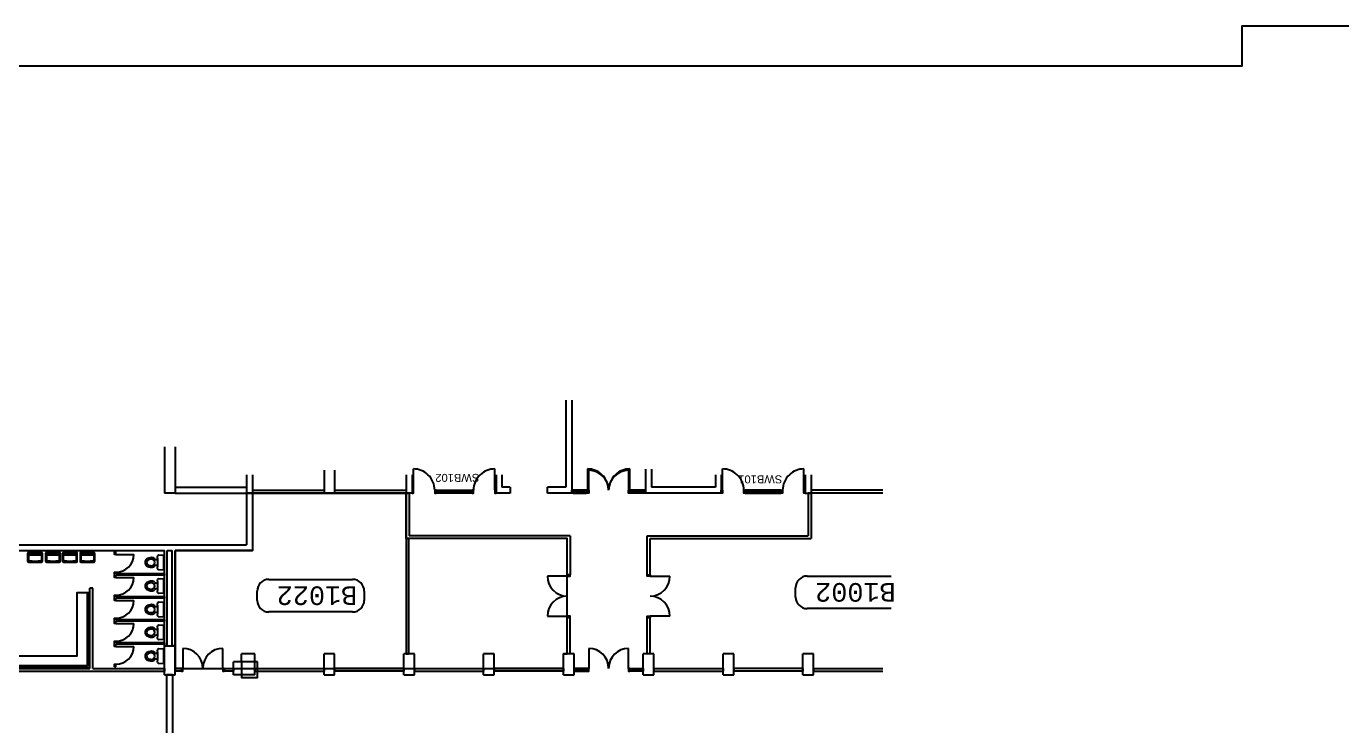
# Model space of a CAD drawing. Header units: millimetres. Extents: x -242071 to 82444, y -53139 to 112036.
# Drawn here: x -24434 to 25009, y 85729 to 112036 of the extents above; entities that cross this region are included whole.
import ezdxf

# ---------------------------------------------------------------- set-up
doc = ezdxf.new("R2010")
doc.units = ezdxf.units.MM
for name, color, linetype in [('Basement 1 - Doors Windows and Openings', 7, 'Continuous'), ('Basement 1 - General', 7, 'Continuous'), ('Basement 1 - Sections', 7, 'Continuous'), ('Basement 1 - Spaces and Zones', 7, 'Continuous'), ('Basement 1 - Structural Members', 7, 'Continuous'), ('Basement 1 - Walls', 7, 'Continuous'), ('Basement 2 - Doors Windows and Openings', 7, 'Continuous'), ('Basement 2 - Spaces and Zones', 7, 'Continuous'), ('Basement 2 - Structural Members', 7, 'Continuous')]:
    doc.layers.add(name, color=color, linetype=linetype)
doc.styles.add('arial', font='arial.ttf')
doc.styles.add('MONOTXT', font='monotxt.shx')

msp = doc.modelspace()

# ---------------------------------------------------------------- linework, layer by layer
at = {"layer": 'Basement 1 - Doors Windows and Openings', "color": 1, "linetype": 'Continuous', "lineweight": -3}
for p, q in [((-3294.4, 94586.3, 2700), (-3294.4, 95336.3, 2700)), ((-1794.4, 95336.3, 2700), (-1794.4, 94586.3, 2700)), ((-21064.7, 92171, 2700), (-20394.7, 92171, 2700)), ((-21064.7, 91305.3, 2700), (-20394.7, 91305.3, 2700)), ((-4099.4, 91351.3, 2700), (-4849.4, 91351.3, 2700)), ((-989.4, 91351.3, 2700), (-239.4, 91351.3, 2700)), ((-21064.7, 90439.6, 2700), (-20394.7, 90439.6, 2700)), ((-21064.7, 89573.9, 2700), (-20394.7, 89573.9, 2700)), ((-4849.4, 89851.3, 2700), (-4099.4, 89851.3, 2700)), ((-239.4, 89851.3, 2700), (-989.4, 89851.3, 2700)), ((-21064.7, 88708.2, 2700), (-20394.7, 88708.2, 2700)), ((-18550.2, 88636.3, 2700), (-18550.2, 87886.3, 2700)), ((-17050.2, 87886.3, 2700), (-17050.2, 88636.3, 2700)), ((-3294.4, 88636.3, 2700), (-3294.4, 87886.3, 2700)), ((-1794.4, 87886.3, 2700), (-1794.4, 88636.3, 2700)), ((-3794.4, 87776.3, 2700), (-3794.4, 87886.3, 2700)), ((-3344.4, 87831.3, 2700), (-3794.4, 87831.3, 2700)), ((-1294.4, 87831.3, 2700), (-1744.4, 87831.3, 2700)), ((-1294.4, 87886.3, 2700), (-1294.4, 87776.3, 2700))]:
    msp.add_line(p, q, dxfattribs=at)
at = {"layer": 'Basement 1 - Doors Windows and Openings', "color": 1, "linetype": 'Continuous', "lineweight": -3, "elevation": 2700}
for points in [[(-3294.4, 94586.3), (-3294.4, 94476.3), (-3344.4, 94476.3), (-3344.4, 94586.3), (-3294.4, 94586.3)], [(-1744.4, 94586.3), (-1744.4, 94476.3), (-1794.4, 94476.3), (-1794.4, 94586.3), (-1744.4, 94586.3)], [(-21064.7, 92171), (-21114.7, 92171), (-21114.7, 92196), (-21064.7, 92196), (-21064.7, 92171)], [(-21064.7, 91476), (-21114.7, 91476), (-21114.7, 91501), (-21064.7, 91501), (-21064.7, 91476)], [(-21064.7, 91305.3), (-21114.7, 91305.3), (-21114.7, 91330.3), (-21064.7, 91330.3), (-21064.7, 91305.3)], [(-4099.4, 91351.3), (-3989.4, 91351.3), (-3989.4, 91401.3), (-4099.4, 91401.3), (-4099.4, 91351.3)], [(-989.4, 91351.3), (-1099.4, 91351.3), (-1099.4, 91401.3), (-989.4, 91401.3), (-989.4, 91351.3)], [(-21064.7, 90610.3), (-21114.7, 90610.3), (-21114.7, 90635.3), (-21064.7, 90635.3), (-21064.7, 90610.3)], [(-21064.7, 90439.6), (-21114.7, 90439.6), (-21114.7, 90464.6), (-21064.7, 90464.6), (-21064.7, 90439.6)], [(-21064.7, 89744.6), (-21114.7, 89744.6), (-21114.7, 89769.6), (-21064.7, 89769.6), (-21064.7, 89744.6)], [(-21064.7, 89573.9), (-21114.7, 89573.9), (-21114.7, 89598.9), (-21064.7, 89598.9), (-21064.7, 89573.9)], [(-4099.4, 89801.3), (-3989.4, 89801.3), (-3989.4, 89851.3), (-4099.4, 89851.3), (-4099.4, 89801.3)], [(-989.4, 89801.3), (-1099.4, 89801.3), (-1099.4, 89851.3), (-989.4, 89851.3), (-989.4, 89801.3)], [(-21064.7, 88878.9), (-21114.7, 88878.9), (-21114.7, 88903.9), (-21064.7, 88903.9), (-21064.7, 88878.9)], [(-21064.7, 88708.2), (-21114.7, 88708.2), (-21114.7, 88733.2), (-21064.7, 88733.2), (-21064.7, 88708.2)], [(-21064.7, 88013.2), (-21114.7, 88013.2), (-21114.7, 88038.2), (-21064.7, 88038.2), (-21064.7, 88013.2)], [(-18600.2, 87886.3), (-18600.2, 87776.3), (-18550.2, 87776.3), (-18550.2, 87886.3), (-18600.2, 87886.3)], [(-17050.2, 87886.3), (-17050.2, 87776.3), (-17000.2, 87776.3), (-17000.2, 87886.3), (-17050.2, 87886.3)], [(-3344.4, 87886.3), (-3844.4, 87886.3), (-3844.4, 87776.3), (-3344.4, 87776.3)], [(-3344.4, 87886.3), (-3344.4, 87776.3), (-3294.4, 87776.3), (-3294.4, 87886.3), (-3344.4, 87886.3)], [(-1794.4, 87886.3), (-1794.4, 87776.3), (-1744.4, 87776.3), (-1744.4, 87886.3), (-1794.4, 87886.3)], [(-1744.4, 87886.3), (-1244.4, 87886.3), (-1244.4, 87776.3), (-1744.4, 87776.3)]]:
    msp.add_lwpolyline(points, dxfattribs=at)
at = {"layer": 'Basement 1 - Doors Windows and Openings', "color": 1, "linetype": 'Continuous', "lineweight": -3}
for centre, radius, start, end in [((-3294.4, 94586.3, 2700), 750, 0, 90), ((-1794.4, 94586.3, 2700), 750, 90, 180), ((-21064.7, 92171, 2700), 670, 270, 0), ((-21064.7, 91305.3, 2700), 670, 270, 0), ((-4099.4, 91351.3, 2700), 750, 180, 270), ((-989.4, 91351.3, 2700), 750, 270, 0), ((-4099.4, 89851.3, 2700), 750, 90, 180), ((-989.4, 89851.3, 2700), 750, 0, 90), ((-21064.7, 90439.6, 2700), 670, 270, 0), ((-21064.7, 89573.9, 2700), 670, 270, 0), ((-21064.7, 88708.2, 2700), 670, 270, 0), ((-18550.2, 87886.3, 2700), 750, 0, 90), ((-17050.2, 87886.3, 2700), 750, 90, 180), ((-3294.4, 87886.3, 2700), 750, 0, 90), ((-1794.4, 87886.3, 2700), 750, 90, 180)]:
    msp.add_arc(centre, radius, start, end, dxfattribs=at)
at = {"layer": 'Basement 1 - General', "color": 8, "linetype": 'Continuous'}
for p, q in [((-15319.4, 91231.6, 2700), (-12169.4, 91231.6, 2700)), ((4919.6, 91357.2, 2700), (8069.6, 91357.2, 2700)), ((-15756.9, 90444.1, 2700), (-15756.9, 90794.1, 2700)), ((-11731.9, 90794.1, 2700), (-11731.9, 90444.1, 2700)), ((4482.1, 90569.7, 2700), (4482.1, 90919.7, 2700)), ((-12169.4, 90006.6, 2700), (-15319.4, 90006.6, 2700)), ((8069.6, 90132.2, 2700), (4919.6, 90132.2, 2700))]:
    msp.add_line(p, q, dxfattribs=at)
for centre, start, end in [((-15319.4, 90794.1, 2700), 90, 180), ((-12169.4, 90794.1, 2700), 360, 90), ((4919.6, 90919.7, 2700), 90, 180), ((4919.6, 90569.7, 2700), 180, 270), ((-15319.4, 90444.1, 2700), 180, 270), ((-12169.4, 90444.1, 2700), 270, 0)]:
    msp.add_arc(centre, 437.5, start, end, dxfattribs=at)
at = {"layer": 'Basement 1 - Sections', "color": 1, "linetype": 'Continuous'}
for p, q in [((-24383.5, 92206.7, 2700), (-24383.5, 91919.3, 2700)), ((-24383.5, 92190.3, 2700), (-23823.5, 92190.3, 2700)), ((-23823.5, 92140.9, 2700), (-24383.5, 92140.9, 2700)), ((-23856.5, 92239.7, 2700), (-24350.6, 92239.7, 2700)), ((-24350.6, 92140.9, 2700), (-24350.6, 91972.6, 2700)), ((-23856.5, 91972.6, 2700), (-23856.5, 92140.9, 2700)), ((-23823.5, 91919.3, 2700), (-23823.5, 92206.7, 2700)), ((-23710.4, 92206.7, 2700), (-23710.4, 91919.3, 2700)), ((-23710.4, 92190.3, 2700), (-23150.4, 92190.3, 2700)), ((-23150.4, 92140.9, 2700), (-23710.4, 92140.9, 2700)), ((-23183.4, 92239.7, 2700), (-23677.5, 92239.7, 2700)), ((-23677.5, 92140.9, 2700), (-23677.5, 91972.6, 2700)), ((-23183.4, 91972.6, 2700), (-23183.4, 92140.9, 2700)), ((-23150.4, 91919.3, 2700), (-23150.4, 92206.7, 2700)), ((-23076.7, 92206.7, 2700), (-23076.7, 91919.3, 2700)), ((-23076.7, 92190.3, 2700), (-22516.7, 92190.3, 2700)), ((-22516.7, 92140.9, 2700), (-23076.7, 92140.9, 2700)), ((-22549.6, 92239.7, 2700), (-23043.7, 92239.7, 2700)), ((-23043.7, 92140.9, 2700), (-23043.7, 91972.6, 2700)), ((-22549.6, 91972.6, 2700), (-22549.6, 92140.9, 2700)), ((-22516.7, 91919.3, 2700), (-22516.7, 92206.7, 2700)), ((-22415.4, 92206.7, 2700), (-22415.4, 91919.3, 2700)), ((-22415.4, 92190.3, 2700), (-21855.4, 92190.3, 2700)), ((-21855.4, 92140.9, 2700), (-22415.4, 92140.9, 2700)), ((-21888.3, 92239.7, 2700), (-22382.4, 92239.7, 2700)), ((-22382.4, 92140.9, 2700), (-22382.4, 91972.6, 2700)), ((-21888.3, 91972.6, 2700), (-21888.3, 92140.9, 2700)), ((-21855.4, 91919.3, 2700), (-21855.4, 92206.7, 2700)), ((-19495.1, 91979, 2700), (-19546, 91979, 2700)), ((-24350.6, 91886.3, 2700), (-23856.5, 91886.3, 2700)), ((-23677.5, 91886.3, 2700), (-23183.4, 91886.3, 2700)), ((-23043.7, 91886.3, 2700), (-22549.6, 91886.3, 2700)), ((-22382.4, 91886.3, 2700), (-21888.3, 91886.3, 2700)), ((-19495.1, 91759, 2700), (-19546, 91759, 2700)), ((-19272.6, 91584, 2700), (-19466.1, 91596.4, 2700)), ((-19495.1, 91092.8, 2700), (-19546, 91092.8, 2700)), ((-19495.1, 90872.8, 2700), (-19546, 90872.8, 2700)), ((-19272.6, 90697.8, 2700), (-19466.1, 90710.1, 2700)), ((-19495.1, 90212.1, 2700), (-19546, 90212.1, 2700)), ((-19495.1, 89992.1, 2700), (-19546, 89992.1, 2700)), ((-19272.6, 89817.1, 2700), (-19466.1, 89829.4, 2700)), ((-19495.1, 89353.7, 2700), (-19546, 89353.7, 2700)), ((-19495.1, 89133.7, 2700), (-19546, 89133.7, 2700)), ((-19272.6, 88958.7, 2700), (-19466.1, 88971.1, 2700)), ((-19495.1, 88456.3, 2700), (-19546, 88456.3, 2700)), ((-19495.1, 88236.3, 2700), (-19546, 88236.3, 2700)), ((-19272.6, 88061.3, 2700), (-19466.1, 88073.7, 2700))]:
    msp.add_line(p, q, dxfattribs=at)
at = {"layer": 'Basement 1 - Sections', "color": 1, "linetype": 'Continuous', "elevation": 2700}
for points in [[(-19466.1, 92141.7), (-19272.6, 92154), (-19272.6, 91584)], [(-19466.1, 91255.4), (-19272.6, 91267.8), (-19272.6, 90697.8)], [(-22069.4, 90741.9), (-22069.4, 87911.3), (-24819.4, 87911.3), (-24819.4, 88361.3), (-22519.4, 88361.3), (-22519.4, 90741.9), (-22069.4, 90741.9)], [(-22144.4, 90741.9), (-22144.4, 87986.3), (-24819.4, 87986.3)], [(-19466.1, 90374.7), (-19272.6, 90387.1), (-19272.6, 89817.1)], [(-19466.1, 89516.3), (-19272.6, 89528.7), (-19272.6, 88958.7)], [(-19466.1, 88619), (-19272.6, 88631.3), (-19272.6, 88061.3)]]:
    msp.add_lwpolyline(points, dxfattribs=at)
at = {"layer": 'Basement 1 - Sections', "color": 1, "linetype": 'Continuous'}
for centre, radius, start, end in [((-24350.6, 92206.7, 2700), 32.9, 90, 180), ((-24317.6, 91972.6, 2700), 32.9, 180, 259.1589), ((-24103.5, 92080.5, 2700), 159.2, 43.60361, 136.3967), ((-23889.4, 91972.6, 2700), 32.9, 280.8411, 0), ((-23856.5, 92206.7, 2700), 32.9, 0, 90), ((-23677.5, 92206.7, 2700), 32.9, 90, 180), ((-23644.5, 91972.6, 2700), 32.9, 180, 259.1589), ((-23430.4, 92080.5, 2700), 159.2, 43.6033, 136.3967), ((-23216.3, 91972.6, 2700), 32.9, 280.8411, 0), ((-23183.4, 92206.7, 2700), 32.9, 0, 90), ((-23043.7, 92206.7, 2700), 32.9, 90, 180), ((-23010.8, 91972.6, 2700), 32.9, 180, 259.1589), ((-22796.7, 92080.5, 2700), 159.2, 43.6033, 136.3967), ((-22582.6, 91972.6, 2700), 32.9, 280.8411, 0), ((-22549.6, 92206.7, 2700), 32.9, 0, 90), ((-22382.4, 92206.7, 2700), 32.9, 90, 180), ((-22349.5, 91972.6, 2700), 32.9, 180, 259.1589), ((-22135.4, 92080.5, 2700), 159.2, 43.6033, 136.3967), ((-21921.3, 91972.6, 2700), 32.9, 280.8411, 0), ((-21888.3, 92206.7, 2700), 32.9, 0, 90), ((-19821.3, 91869, 2700), 151.3, 126.62606, 180), ((-19727.1, 91742.3, 2700), 309.2, 90, 126.62694), ((-19727.1, 91732.3, 2700), 257.7, 90, 123.3291), ((-19727.1, 91869, 2700), 182.5, 46.36972, 90), ((-19727.1, 91869, 2700), 121, 270, 90), ((-19546, 92059, 2700), 80, 226.37252, 270), ((-19463.5, 92101.7, 2700), 40, 93.65311, 185.38629), ((-21930.1, 91869, 2700), 2437.5, 354.6099, 5.39022), ((-24350.6, 91919.3, 2700), 32.9, 180, 270), ((-24103.5, 93090.6, 2700), 1171.3, 259.15818, 280.84194), ((-23856.5, 91919.3, 2700), 32.9, 270, 0), ((-23677.5, 91919.3, 2700), 32.9, 180, 270), ((-23430.4, 93090.6, 2700), 1171.3, 259.15818, 280.84194), ((-23183.4, 91919.3, 2700), 32.9, 270, 0), ((-23043.7, 91919.3, 2700), 32.9, 180, 270), ((-22796.7, 93090.6, 2700), 1171.3, 259.15818, 280.84194), ((-22549.6, 91919.3, 2700), 32.9, 270, 0), ((-22382.4, 91919.3, 2700), 32.9, 180, 270), ((-22135.4, 93090.6, 2700), 1171.3, 259.15818, 280.84194), ((-21888.3, 91919.3, 2700), 32.9, 270, 0), ((-19821.3, 91869, 2700), 151.3, 180, 233.37283), ((-19727.1, 91995.7, 2700), 309.2, 233.37333, 270), ((-19817, 91869, 2700), 94.1, 123.32721, 180), ((-19817, 91869, 2700), 94.1, 180, 236.67034), ((-19727.1, 92005.7, 2700), 257.7, 236.6706, 270), ((-19727.1, 91869, 2700), 182.5, 270, 313.63028), ((-19546, 91679, 2700), 80, 90, 133.62869), ((-19463.5, 91636.3, 2700), 40, 174.60675, 266.34644), ((-19821.3, 90982.8, 2700), 151.3, 126.62717, 180), ((-19821.3, 90982.8, 2700), 151.3, 180, 233.37283), ((-19727.1, 90856.1, 2700), 309.2, 90, 126.62667), ((-19817, 90982.8, 2700), 94.1, 123.32966, 180), ((-19817, 90982.8, 2700), 94.1, 180, 236.67197), ((-19727.1, 90846, 2700), 257.7, 90, 123.3294), ((-19727.1, 90982.8, 2700), 182.5, 46.36972, 90), ((-19727.1, 90982.8, 2700), 121, 270, 90), ((-19546, 91172.8, 2700), 80, 226.37131, 270), ((-19463.5, 91215.5, 2700), 40, 93.65356, 185.39325), ((-21930.1, 90982.8, 2700), 2437.5, 354.60978, 5.3901), ((-19727.1, 91109.4, 2700), 309.2, 233.37333, 270), ((-19727.1, 91119.5, 2700), 257.7, 236.6706, 270), ((-19727.1, 90982.8, 2700), 182.5, 270, 313.63028), ((-19546, 90792.8, 2700), 80, 90, 133.62869), ((-19463.5, 90750, 2700), 40, 174.61371, 266.34689), ((-19821.3, 90102.1, 2700), 151.3, 126.62606, 180), ((-19821.3, 90102.1, 2700), 151.3, 180, 233.37283), ((-19727.1, 89975.4, 2700), 309.2, 90, 126.62667), ((-19817, 90102.1, 2700), 94.1, 123.32803, 180), ((-19817, 90102.1, 2700), 94.1, 180, 236.67034), ((-19727.1, 89965.4, 2700), 257.7, 90, 123.3294), ((-19727.1, 90238.8, 2700), 257.7, 236.6706, 270), ((-19727.1, 90102.1, 2700), 182.5, 46.36972, 90), ((-19727.1, 90102.1, 2700), 121, 270, 90), ((-19546, 90292.1, 2700), 80, 226.37131, 270), ((-19546, 89912.1, 2700), 80, 90, 133.62869), ((-19463.5, 90334.8, 2700), 40, 93.65311, 185.38629), ((-21930.1, 90102.1, 2700), 2437.5, 354.6099, 5.39022), ((-19727.1, 90228.8, 2700), 309.2, 233.37333, 270), ((-19727.1, 90102.1, 2700), 182.5, 270, 313.63028), ((-19463.5, 89869.4, 2700), 40, 174.60675, 266.34644), ((-19463.5, 89476.4, 2700), 40, 93.65356, 185.39325), ((-19821.3, 89243.7, 2700), 151.3, 126.62717, 180), ((-19821.3, 89243.7, 2700), 151.3, 180, 233.37283), ((-19727.1, 89117, 2700), 309.2, 90, 126.62667), ((-19727.1, 89370.4, 2700), 309.2, 233.37333, 270), ((-19817, 89243.7, 2700), 94.1, 123.32966, 180), ((-19817, 89243.7, 2700), 94.1, 180, 236.67197), ((-19727.1, 89107, 2700), 257.7, 90, 123.3294), ((-19727.1, 89380.4, 2700), 257.7, 236.6706, 270), ((-19727.1, 89243.7, 2700), 182.5, 46.36972, 90), ((-19727.1, 89243.7, 2700), 121, 270, 90), ((-19727.1, 89243.7, 2700), 182.5, 270, 313.63028), ((-19546, 89433.7, 2700), 80, 226.37131, 270), ((-19546, 89053.7, 2700), 80, 90, 133.62869), ((-19463.5, 89011, 2700), 40, 174.61371, 266.34689), ((-21930.1, 89243.7, 2700), 2437.5, 354.60978, 5.3901), ((-19727.1, 88219.6, 2700), 309.2, 90, 126.62667), ((-19727.1, 88346.3, 2700), 182.5, 46.36972, 90), ((-19463.5, 88579, 2700), 40, 93.65356, 185.39325), ((-21930.1, 88346.3, 2700), 2437.5, 354.60978, 5.3901), ((-19821.3, 88346.3, 2700), 151.3, 126.62717, 180), ((-19821.3, 88346.3, 2700), 151.3, 180, 233.37283), ((-19727.1, 88473, 2700), 309.2, 233.37333, 270), ((-19817, 88346.3, 2700), 94.1, 123.32966, 180), ((-19817, 88346.3, 2700), 94.1, 180, 236.67197), ((-19727.1, 88209.6, 2700), 257.7, 90, 123.3294), ((-19727.1, 88483, 2700), 257.7, 236.6706, 270), ((-19727.1, 88346.3, 2700), 121, 270, 90), ((-19727.1, 88346.3, 2700), 182.5, 270, 313.63028), ((-19546, 88536.3, 2700), 80, 226.37131, 270), ((-19546, 88156.3, 2700), 80, 90, 133.62869), ((-19463.5, 88113.6, 2700), 40, 174.61371, 266.34689)]:
    msp.add_arc(centre, radius, start, end, dxfattribs=at)
at = {"layer": 'Basement 1 - Spaces and Zones', "color": 10, "linetype": 'Continuous', "elevation": 2700}
msp.add_lwpolyline([(-18844.4, 92316.3), (-18844.4, 87886.3), (-4244.4, 87886.3), (-4244.4, 88436.3), (-4099.4, 88436.3), (-4099.4, 92766.3), (-10154.4, 92766.3), (-10154.4, 94476.3), (-15934.4, 94476.3), (-15934.4, 92316.3), (-18844.4, 92316.3)], close=True, dxfattribs=at)
at = {"layer": 'Basement 1 - Structural Members', "color": 4, "linetype": 'Continuous'}
for p, q in [((-4154.4, 97976.3, 2700), (-4154.4, 94696.3, 2700)), ((-3934.4, 97976.3, 2700), (-3934.4, 94476.3, 2700)), ((-19244.4, 96213.6, 2700), (-19244.4, 94476.3, 2700)), ((-18844.4, 96213.6, 2700), (-18844.4, 94476.3, 2700)), ((-13244.4, 95336.3, 2700), (-13244.4, 94476.3, 2700)), ((-12844.4, 95336.3, 2700), (-12844.4, 94476.3, 2700)), ((-1154.4, 95376.3, 2700), (-1154.4, 94476.3, 2700)), ((-934.4, 95376.3, 2700), (-934.4, 94696.3, 2700)), ((-18844.4, 94476.3, 2700), (-19244.4, 94476.3, 2700)), ((-15934.4, 94476.3, 2700), (-16154.4, 94476.3, 2700)), ((-13244.4, 94476.3, 2700), (-12844.4, 94476.3, 2700)), ((-9934.4, 94476.3, 2700), (-10154.4, 94476.3, 2700)), ((-6244.4, 94476.3, 2700), (-6774.4, 94476.3, 2700)), ((-6244.4, 94696.3, 2700), (-6554.4, 94696.3, 2700)), ((-6244.4, 94696.3, 2700), (-6244.4, 94476.3, 2700)), ((-4844.4, 94476.3, 2700), (-4844.4, 94696.3, 2700)), ((-4154.4, 94696.3, 2700), (-4844.4, 94696.3, 2700)), ((-3934.4, 94476.3, 2700), (-4844.4, 94476.3, 2700)), ((1685.6, 94476.3, 2700), (-1154.4, 94476.3, 2700)), ((1465.6, 94696.3, 2700), (-934.4, 94696.3, 2700)), ((4845.6, 94476.3, 2700), (5065.6, 94476.3, 2700)), ((-19244.4, 88736.3, 2700), (-18844.4, 88736.3, 2700)), ((-19244.4, 87636.3, 2700), (-19244.4, 88736.3, 2700)), ((-18844.4, 87636.3, 2700), (-18844.4, 88736.3, 2700)), ((-16344.4, 88136.3, 2700), (-16644.4, 88136.3, 2700)), ((-16644.4, 87636.3, 2700), (-16644.4, 88136.3, 2700)), ((-16344.4, 88136.3, 2700), (-16344.4, 88436.3, 2700)), ((-15844.4, 88436.3, 2700), (-16344.4, 88436.3, 2700)), ((-15844.4, 87636.3, 2700), (-15844.4, 88436.3, 2700)), ((-12844.4, 88436.3, 2700), (-13244.4, 88436.3, 2700)), ((-13244.4, 87636.3, 2700), (-13244.4, 88436.3, 2700)), ((-12844.4, 87636.3, 2700), (-12844.4, 88436.3, 2700)), ((-10244.4, 87636.3, 2700), (-10244.4, 88436.3, 2700)), ((-9844.4, 88436.3, 2700), (-10244.4, 88436.3, 2700)), ((-9844.4, 87636.3, 2700), (-9844.4, 88436.3, 2700)), ((-7244.4, 87636.3, 2700), (-7244.4, 88436.3, 2700)), ((-6844.4, 88436.3, 2700), (-7244.4, 88436.3, 2700)), ((-6844.4, 87636.3, 2700), (-6844.4, 88436.3, 2700)), ((-3844.4, 88436.3, 2700), (-4244.4, 88436.3, 2700)), ((-4244.4, 87636.3, 2700), (-4244.4, 88436.3, 2700)), ((-3844.4, 87636.3, 2700), (-3844.4, 88436.3, 2700)), ((-1244.4, 87636.3, 2700), (-1244.4, 88436.3, 2700)), ((-844.4, 88436.3, 2700), (-1244.4, 88436.3, 2700)), ((-844.4, 87636.3, 2700), (-844.4, 88436.3, 2700)), ((2155.6, 88436.3, 2700), (1755.6, 88436.3, 2700)), ((1755.6, 87636.3, 2700), (1755.6, 88436.3, 2700)), ((2155.6, 87636.3, 2700), (2155.6, 88436.3, 2700)), ((5155.6, 88436.3, 2700), (4755.6, 88436.3, 2700)), ((4755.6, 87636.3, 2700), (4755.6, 88436.3, 2700)), ((5155.6, 87636.3, 2700), (5155.6, 88436.3, 2700)), ((-19244.4, 87636.3, 2700), (-18844.4, 87636.3, 2700)), ((-15844.4, 87636.3, 2700), (-16644.4, 87636.3, 2700)), ((-13244.4, 87636.3, 2700), (-12844.4, 87636.3, 2700)), ((-10244.4, 87636.3, 2700), (-9844.4, 87636.3, 2700)), ((-7244.4, 87636.3, 2700), (-6844.4, 87636.3, 2700)), ((-4244.4, 87636.3, 2700), (-3844.4, 87636.3, 2700)), ((-1244.4, 87636.3, 2700), (-844.4, 87636.3, 2700)), ((1755.6, 87636.3, 2700), (2155.6, 87636.3, 2700)), ((4755.6, 87636.3, 2700), (5155.6, 87636.3, 2700))]:
    msp.add_line(p, q, dxfattribs=at)
at = {"layer": 'Basement 1 - Walls', "color": 3, "linetype": 'Continuous'}
for p, q in [((-18844.4, 94696.3), (-16154.4, 94696.3)), ((-18844.4, 94696.3), (-18844.4, 94476.3)), ((-18844.4, 94476.3), (-16154.4, 94476.3)), ((-16154.4, 94696.3), (-16154.4, 92536.3)), ((-16154.4, 94476.3), (-13244.4, 94476.3)), ((-15934.4, 94586.3), (-13244.4, 94586.3)), ((-15934.4, 94586.3), (-15934.4, 92316.3)), ((-13244.4, 94586.3), (-13244.4, 94476.3)), ((-12844.4, 94586.3), (-10154.4, 94586.3)), ((-12844.4, 94586.3), (-12844.4, 94476.3)), ((-12844.4, 94476.3), (-10044.4, 94476.3)), ((-10154.4, 94586.3), (-10154.4, 92766.3)), ((-10044.4, 94476.3), (-10044.4, 92876.3)), ((-3344.4, 94586.3), (-3934.4, 94586.3)), ((-3934.4, 94586.3), (-3934.4, 94476.3)), ((-3344.4, 94476.3), (-3934.4, 94476.3)), ((-3344.4, 94586.3), (-3344.4, 94476.3)), ((-1744.4, 94586.3), (-1744.4, 94476.3)), ((-1154.4, 94586.3), (-1744.4, 94586.3)), ((-1154.4, 94476.3), (-1744.4, 94476.3)), ((-1154.4, 94586.3), (-1154.4, 94476.3)), ((4955.6, 94476.3), (4955.6, 92876.3)), ((6143.3, 94476.3), (4955.6, 94476.3)), ((5065.6, 94586.3), (5065.6, 92766.3)), ((6143.3, 94586.3), (5065.6, 94586.3)), ((7755.6, 94586.3), (6143.3, 94586.3)), ((7755.6, 94476.3), (6143.3, 94476.3)), ((-26044.4, 92536.3), (-16154.4, 92536.3)), ((-4099.4, 92766.3), (-10154.4, 92766.3)), ((-10154.4, 92766.3), (-10064.4, 92766.3)), ((-10154.4, 92766.3), (-10154.4, 88436.3)), ((-10064.4, 92766.3), (-10064.4, 88436.3)), ((-3989.4, 92876.3), (-10044.4, 92876.3)), ((-4099.4, 91401.3), (-4099.4, 92766.3)), ((-3989.4, 92876.3), (-3989.4, 91401.3)), ((-1099.4, 92876.3), (4955.6, 92876.3)), ((-1099.4, 91401.3), (-1099.4, 92876.3)), ((-989.4, 92766.3), (5065.6, 92766.3)), ((-989.4, 91401.3), (-989.4, 92766.3)), ((-26044.4, 92316.3), (-19244.4, 92316.3)), ((-21114.7, 92196), (-21114.7, 92316.3)), ((-21114.7, 92316.3), (-21064.7, 92316.3)), ((-21114.7, 92196), (-21114.7, 92306.1)), ((-21114.7, 92196), (-21064.7, 92196)), ((-21064.7, 92196), (-21064.7, 92316.3)), ((-21064.7, 92196), (-21064.7, 92256.1)), ((-19244.4, 88736.3), (-19244.4, 92316.3)), ((-19134.4, 88736.3), (-19134.4, 92316.3)), ((-19134.4, 92316.3), (-18954.4, 92316.3)), ((-18954.4, 88736.3), (-18954.4, 92316.3)), ((-18844.4, 92316.3), (-15934.4, 92316.3)), ((-18844.4, 88736.3), (-18844.4, 92316.3)), ((-21114.7, 91330.3), (-21114.7, 91476)), ((-21064.7, 91476), (-21114.7, 91476)), ((-21064.7, 91440.4), (-21064.7, 91476)), ((-21114.7, 91330.3), (-21114.7, 91440.4)), ((-21114.7, 91330.3), (-21064.7, 91330.3)), ((-19244.4, 91440.4), (-21064.7, 91440.4)), ((-21064.7, 91330.3), (-21064.7, 91390.4)), ((-21064.7, 91330.3), (-21064.7, 91390.4)), ((-19244.4, 91390.4), (-21064.7, 91390.4)), ((-19244.4, 91440.4), (-19244.4, 91390.4)), ((-3989.4, 91401.3), (-4099.4, 91401.3)), ((-1099.4, 91401.3), (-989.4, 91401.3)), ((-22044.4, 87886.3), (-22044.4, 90906.9)), ((-21934.4, 90906.9), (-22044.4, 90906.9)), ((-21934.4, 87886.3), (-21934.4, 90906.9)), ((-21064.7, 90610.3), (-21114.7, 90610.3)), ((-21114.7, 90464.6), (-21114.7, 90610.3)), ((-21114.7, 90464.6), (-21114.7, 90574.7)), ((-21064.7, 90574.7), (-21064.7, 90610.3)), ((-19244.4, 90574.7), (-21064.7, 90574.7)), ((-21064.7, 90464.6), (-21064.7, 90524.7)), ((-21064.7, 90464.6), (-21064.7, 90524.7)), ((-19244.4, 90524.7), (-21064.7, 90524.7)), ((-19244.4, 90574.7), (-19244.4, 90524.7)), ((-21114.7, 90464.6), (-21064.7, 90464.6)), ((-21114.7, 89598.9), (-21114.7, 89744.6)), ((-21064.7, 89744.6), (-21114.7, 89744.6)), ((-21114.7, 89598.9), (-21114.7, 89709.1)), ((-21114.7, 89598.9), (-21064.7, 89598.9)), ((-21064.7, 89709.1), (-21064.7, 89744.6)), ((-19244.4, 89709.1), (-21064.7, 89709.1)), ((-19244.4, 89659.1), (-21064.7, 89659.1)), ((-21064.7, 89598.9), (-21064.7, 89659.1)), ((-21064.7, 89598.9), (-21064.7, 89659.1)), ((-19244.4, 89709.1), (-19244.4, 89659.1)), ((-4099.4, 88436.3), (-4099.4, 89801.3)), ((-3989.4, 89801.3), (-4099.4, 89801.3)), ((-3989.4, 88436.3), (-3989.4, 89801.3)), ((-1099.4, 88436.3), (-1099.4, 89801.3)), ((-1099.4, 89801.3), (-989.4, 89801.3)), ((-989.4, 88436.3), (-989.4, 89801.3)), ((-21064.7, 88878.9), (-21114.7, 88878.9)), ((-21114.7, 88733.2), (-21114.7, 88878.9)), ((-21114.7, 88733.2), (-21114.7, 88843.4)), ((-21114.7, 88733.2), (-21064.7, 88733.2)), ((-21064.7, 88843.4), (-21064.7, 88878.9)), ((-19244.4, 88843.4), (-21064.7, 88843.4)), ((-21064.7, 88733.2), (-21064.7, 88793.4)), ((-19244.4, 88793.4), (-21064.7, 88793.4)), ((-21064.7, 88733.2), (-21064.7, 88793.4)), ((-19244.4, 88843.4), (-19244.4, 88793.4)), ((-19134.4, 88736.3), (-19244.4, 88736.3)), ((-18844.4, 88736.3), (-18954.4, 88736.3)), ((-21064.7, 88013.2), (-21114.7, 88013.2)), ((-21114.7, 87941.3), (-21114.7, 88013.2)), ((-21064.7, 87941.3), (-21064.7, 88013.2)), ((-10154.4, 88436.3), (-10064.4, 88436.3)), ((-3989.4, 88436.3), (-4099.4, 88436.3)), ((-989.4, 88436.3), (-1099.4, 88436.3)), ((-24844.4, 87886.3), (-22044.4, 87886.3)), ((-24844.4, 87776.3), (-19244.4, 87776.3)), ((-21934.4, 87886.3), (-19244.4, 87886.3)), ((-21064.7, 87941.3), (-21114.7, 87941.3)), ((-19244.4, 87886.3), (-19244.4, 87776.3)), ((-19164.4, 87636.3), (-19164.4, 84671.3)), ((-18934.4, 87636.3), (-19164.4, 87636.3)), ((-18934.4, 87636.3), (-18934.4, 84891.3)), ((-18600.2, 87886.3), (-18844.4, 87886.3)), ((-18844.4, 87886.3), (-18844.4, 87776.3)), ((-18600.2, 87776.3), (-18844.4, 87776.3)), ((-18600.2, 87886.3), (-18600.2, 87776.3)), ((-17000.2, 87886.3), (-17000.2, 87776.3)), ((-17000.2, 87886.3), (-16644.4, 87886.3)), ((-16644.4, 87776.3), (-17000.2, 87776.3)), ((-16644.4, 87886.3), (-16644.4, 87776.3)), ((-15844.4, 87886.3), (-13244.4, 87886.3)), ((-15844.4, 87886.3), (-15844.4, 87776.3)), ((-15844.4, 87776.3), (-13244.4, 87776.3)), ((-13244.4, 87886.3), (-13244.4, 87776.3)), ((-10244.4, 87886.3), (-12844.4, 87886.3)), ((-12844.4, 87886.3), (-12844.4, 87776.3)), ((-10244.4, 87776.3), (-12844.4, 87776.3)), ((-10244.4, 87886.3), (-10244.4, 87776.3)), ((-9844.4, 87886.3), (-7244.4, 87886.3)), ((-9844.4, 87886.3), (-9844.4, 87776.3)), ((-9844.4, 87776.3), (-7244.4, 87776.3)), ((-7244.4, 87886.3), (-7244.4, 87776.3)), ((-4244.4, 87886.3), (-6844.4, 87886.3)), ((-6844.4, 87886.3), (-6844.4, 87776.3)), ((-4244.4, 87776.3), (-6844.4, 87776.3)), ((-4244.4, 87886.3), (-4244.4, 87776.3)), ((-844.4, 87886.3), (1755.6, 87886.3)), ((-844.4, 87886.3), (-844.4, 87776.3)), ((-844.4, 87776.3), (1755.6, 87776.3)), ((1755.6, 87886.3), (1755.6, 87776.3)), ((4755.6, 87886.3), (2155.6, 87886.3)), ((2155.6, 87886.3), (2155.6, 87776.3)), ((4755.6, 87776.3), (2155.6, 87776.3)), ((4755.6, 87886.3), (4755.6, 87776.3)), ((5155.6, 87886.3), (6143.3, 87886.3)), ((5155.6, 87886.3), (5155.6, 87776.3)), ((5155.6, 87776.3), (6143.3, 87776.3)), ((6143.3, 87886.3), (7755.6, 87886.3)), ((6143.3, 87776.3), (7755.6, 87776.3))]:
    msp.add_line(p, q, dxfattribs=at)
at = {"layer": 'Basement 2 - Doors Windows and Openings', "color": 2, "linetype": 'Continuous'}
for p, q in [((-9884.4, 95169.9), (-9884.4, 95386.3)), ((-9884.4, 94586.3), (-9884.4, 95169.9)), ((-6824.4, 95169.9), (-6824.4, 95386.3)), ((-6824.4, 94586.3), (-6824.4, 95169.9)), ((-3344.4, 95386.3), (-3344.4, 95169.9)), ((-3344.4, 95169.9), (-3344.4, 94586.3)), ((-1744.4, 95169.9), (-1744.4, 95386.3)), ((-1744.4, 94586.3), (-1744.4, 95169.9)), ((1735.6, 95169.9), (1735.6, 95386.3)), ((1735.6, 94586.3), (1735.6, 95169.9)), ((4795.6, 95169.9), (4795.6, 95386.3)), ((4795.6, 94586.3), (4795.6, 95169.9)), ((-9034.4, 94586.3), (-7674.4, 94586.3)), ((-7674.4, 94536.3), (-9034.4, 94536.3)), ((-9034.4, 94526.3), (-7674.4, 94526.3)), ((-7674.4, 94476.3), (-9034.4, 94476.3)), ((-7674.4, 94586.3), (-7674.4, 94531.3)), ((-3394.4, 94586.3), (-3884.4, 94586.3)), ((-3394.4, 94536.3), (-3884.4, 94536.3)), ((-3884.4, 94526.3), (-3394.4, 94526.3)), ((-3884.4, 94476.3), (-3394.4, 94476.3)), ((-1694.4, 94586.3), (-1204.4, 94586.3)), ((-1694.4, 94536.3), (-1204.4, 94536.3)), ((-1204.4, 94526.3), (-1694.4, 94526.3)), ((-1204.4, 94476.3), (-1694.4, 94476.3)), ((2585.6, 94586.3), (2585.6, 94531.3)), ((3945.6, 94586.3), (2585.6, 94586.3)), ((2585.6, 94536.3), (3945.6, 94536.3)), ((3945.6, 94526.3), (2585.6, 94526.3)), ((2585.6, 94476.3), (3945.6, 94476.3))]:
    msp.add_line(p, q, dxfattribs=at)
for points in [[(-9934.4, 94586.3), (-9934.4, 94476.3), (-9884.4, 94476.3), (-9884.4, 94586.3), (-9934.4, 94586.3)], [(-9084.4, 94586.3), (-9084.4, 94476.3), (-9034.4, 94476.3), (-9034.4, 94586.3), (-9084.4, 94586.3)], [(-7674.4, 94586.3), (-7674.4, 94476.3), (-7624.4, 94476.3), (-7624.4, 94586.3), (-7674.4, 94586.3)], [(-6824.4, 94586.3), (-6824.4, 94476.3), (-6774.4, 94476.3), (-6774.4, 94586.3), (-6824.4, 94586.3)], [(-3934.4, 94476.3), (-3934.4, 94586.3), (-3884.4, 94586.3), (-3884.4, 94476.3), (-3934.4, 94476.3)], [(-3394.4, 94476.3), (-3394.4, 94586.3), (-3344.4, 94586.3), (-3344.4, 94476.3), (-3394.4, 94476.3)], [(-1744.4, 94476.3), (-1744.4, 94586.3), (-1694.4, 94586.3), (-1694.4, 94476.3), (-1744.4, 94476.3)], [(-1204.4, 94476.3), (-1204.4, 94586.3), (-1154.4, 94586.3), (-1154.4, 94476.3), (-1204.4, 94476.3)], [(1735.6, 94586.3), (1735.6, 94476.3), (1685.6, 94476.3), (1685.6, 94586.3), (1735.6, 94586.3)], [(2585.6, 94586.3), (2585.6, 94476.3), (2535.6, 94476.3), (2535.6, 94586.3), (2585.6, 94586.3)], [(3995.6, 94586.3), (3995.6, 94476.3), (3945.6, 94476.3), (3945.6, 94586.3), (3995.6, 94586.3)], [(4845.6, 94586.3), (4845.6, 94476.3), (4795.6, 94476.3), (4795.6, 94586.3), (4845.6, 94586.3)]]:
    msp.add_lwpolyline(points, dxfattribs=at)
for centre, start, end in [((-9884.4, 94586.3), 46.84734, 90), ((-9884.4, 94586.3), 0, 46.84734), ((-6824.4, 94586.3), 133.15266, 180), ((-6824.4, 94586.3), 90, 133.15266), ((-3344.4, 94586.3), 46.84734, 90), ((-3344.4, 94586.3), 0, 46.84734), ((-1744.4, 94586.3), 133.15266, 180), ((-1744.4, 94586.3), 90, 133.15266), ((1735.6, 94586.3), 46.84734, 90), ((1735.6, 94586.3), 0, 46.84734), ((4795.6, 94586.3), 133.15266, 180), ((4795.6, 94586.3), 90, 133.15266)]:
    msp.add_arc(centre, 800, start, end, dxfattribs=at)
at = {"layer": 'Basement 2 - Spaces and Zones', "color": 1, "linetype": 'Continuous'}
msp.add_lwpolyline([(45655.6, 112036.3), (21255.6, 112036.3), (21255.6, 110536.3), (-26344.4, 110536.3), (-26344.4, 112036.3), (-50744.4, 112036.3), (-52244.4, 110536.3), (-52244.4, 79038.5), (-86744.4, 79036.3), (-86744.4, 40636.3), (-52244.4, 40636.3), (-52244.4, 36486.3), (-49294.4, 36386.3), (-49294.4, 31736.3), (-36794.4, 31736.3), (-36794.4, 33386.3), (-24944.4, 33386.3), (-24944.4, 36486.3), (47005.6, 36486.3)], dxfattribs=at)
at = {"layer": 'Basement 2 - Structural Members', "color": 4, "linetype": 'Continuous'}
for p, q in [((-19244.4, 95169.9), (-19244.4, 94476.3)), ((-18844.4, 95169.9), (-18844.4, 94476.3)), ((-16154.4, 95169.9), (-16154.4, 94476.3)), ((-15934.4, 95169.9), (-15934.4, 94476.3)), ((-13244.4, 95336.3), (-13244.4, 95169.9)), ((-13244.4, 95169.9), (-13244.4, 94476.3)), ((-12844.4, 95336.3), (-12844.4, 95169.9)), ((-12844.4, 95169.9), (-12844.4, 94476.3)), ((-10154.4, 95169.9), (-10154.4, 94476.3)), ((-9934.4, 95169.9), (-9934.4, 94476.3)), ((-6774.4, 95169.9), (-6774.4, 94476.3)), ((-6554.4, 95169.9), (-6554.4, 94696.3)), ((-4154.4, 95169.9), (-4154.4, 94696.3)), ((-3934.4, 95169.9), (-3934.4, 94476.3)), ((-1154.4, 95169.9), (-1154.4, 94476.3)), ((-934.4, 95169.9), (-934.4, 94696.3)), ((1465.6, 95169.9), (1465.6, 94696.3)), ((1685.6, 95169.9), (1685.6, 94476.3)), ((4845.6, 95169.9), (4845.6, 94476.3)), ((5065.6, 95169.9), (5065.6, 94476.3)), ((-18844.4, 94476.3), (-19244.4, 94476.3)), ((-15934.4, 94476.3), (-16154.4, 94476.3)), ((-13244.4, 94476.3), (-12844.4, 94476.3)), ((-9934.4, 94476.3), (-10154.4, 94476.3)), ((-6244.4, 94476.3), (-6774.4, 94476.3)), ((-6244.4, 94696.3), (-6554.4, 94696.3)), ((-6244.4, 94696.3), (-6244.4, 94476.3)), ((-4844.4, 94476.3), (-4844.4, 94696.3)), ((-4154.4, 94696.3), (-4844.4, 94696.3)), ((-3934.4, 94476.3), (-4844.4, 94476.3)), ((1685.6, 94476.3), (-1154.4, 94476.3)), ((1465.6, 94696.3), (-934.4, 94696.3)), ((4845.6, 94476.3), (5065.6, 94476.3)), ((-19244.4, 87636.3), (-19244.4, 88736.3)), ((-19244.4, 88736.3), (-18844.4, 88736.3)), ((-18844.4, 87636.3), (-18844.4, 88736.3)), ((-13244.4, 87636.3), (-13244.4, 88436.3)), ((-12844.4, 88436.3), (-13244.4, 88436.3)), ((-12844.4, 87636.3), (-12844.4, 88436.3)), ((-9844.4, 88436.3), (-10244.4, 88436.3)), ((-10244.4, 87636.3), (-10244.4, 88436.3)), ((-9844.4, 87636.3), (-9844.4, 88436.3)), ((-7244.4, 87636.3), (-7244.4, 88436.3)), ((-6844.4, 88436.3), (-7244.4, 88436.3)), ((-6844.4, 87636.3), (-6844.4, 88436.3)), ((-4244.4, 87636.3), (-4244.4, 88436.3)), ((-3844.4, 88436.3), (-4244.4, 88436.3)), ((-3844.4, 87636.3), (-3844.4, 88436.3)), ((-1244.4, 87636.3), (-1244.4, 88436.3)), ((-844.4, 88436.3), (-1244.4, 88436.3)), ((-844.4, 87636.3), (-844.4, 88436.3)), ((1755.6, 87636.3), (1755.6, 88436.3)), ((2155.6, 88436.3), (1755.6, 88436.3)), ((2155.6, 87636.3), (2155.6, 88436.3)), ((5155.6, 88436.3), (4755.6, 88436.3)), ((4755.6, 87636.3), (4755.6, 88436.3)), ((5155.6, 87636.3), (5155.6, 88436.3)), ((-19244.4, 87636.3), (-18844.4, 87636.3)), ((-13244.4, 87636.3), (-12844.4, 87636.3)), ((-10244.4, 87636.3), (-9844.4, 87636.3)), ((-7244.4, 87636.3), (-6844.4, 87636.3)), ((-4244.4, 87636.3), (-3844.4, 87636.3)), ((-1244.4, 87636.3), (-844.4, 87636.3)), ((1755.6, 87636.3), (2155.6, 87636.3)), ((4755.6, 87636.3), (5155.6, 87636.3))]:
    msp.add_line(p, q, dxfattribs=at)
msp.add_lwpolyline([(-15744.4, 88136.3), (-16344.4, 88136.3), (-16344.4, 87536.3), (-15744.4, 87536.3), (-15744.4, 88136.3)], dxfattribs=at)

# ---------------------------------------------------------------- texts
at = {"layer": 'Basement 1 - General', "color": 3, "linetype": 'Continuous', "style": 'arial'}
for s, p in [('SWB102', (-7406.4, 95200.7, 2700)), ('SWB101', (3980.5, 95144.1, 2700))]:
    msp.add_text(s, height=300, rotation=180, dxfattribs=at).set_placement(p)
at = {"layer": 'Basement 1 - General', "color": 8, "linetype": 'Continuous', "style": 'MONOTXT'}
for s, p in [('B1022', (-11994.4, 90969.1, 2700)), ('B1002', (8244.6, 91094.7, 2700))]:
    msp.add_text(s, height=700, rotation=180, dxfattribs=at).set_placement(p)

doc.saveas('drawing.dxf')
